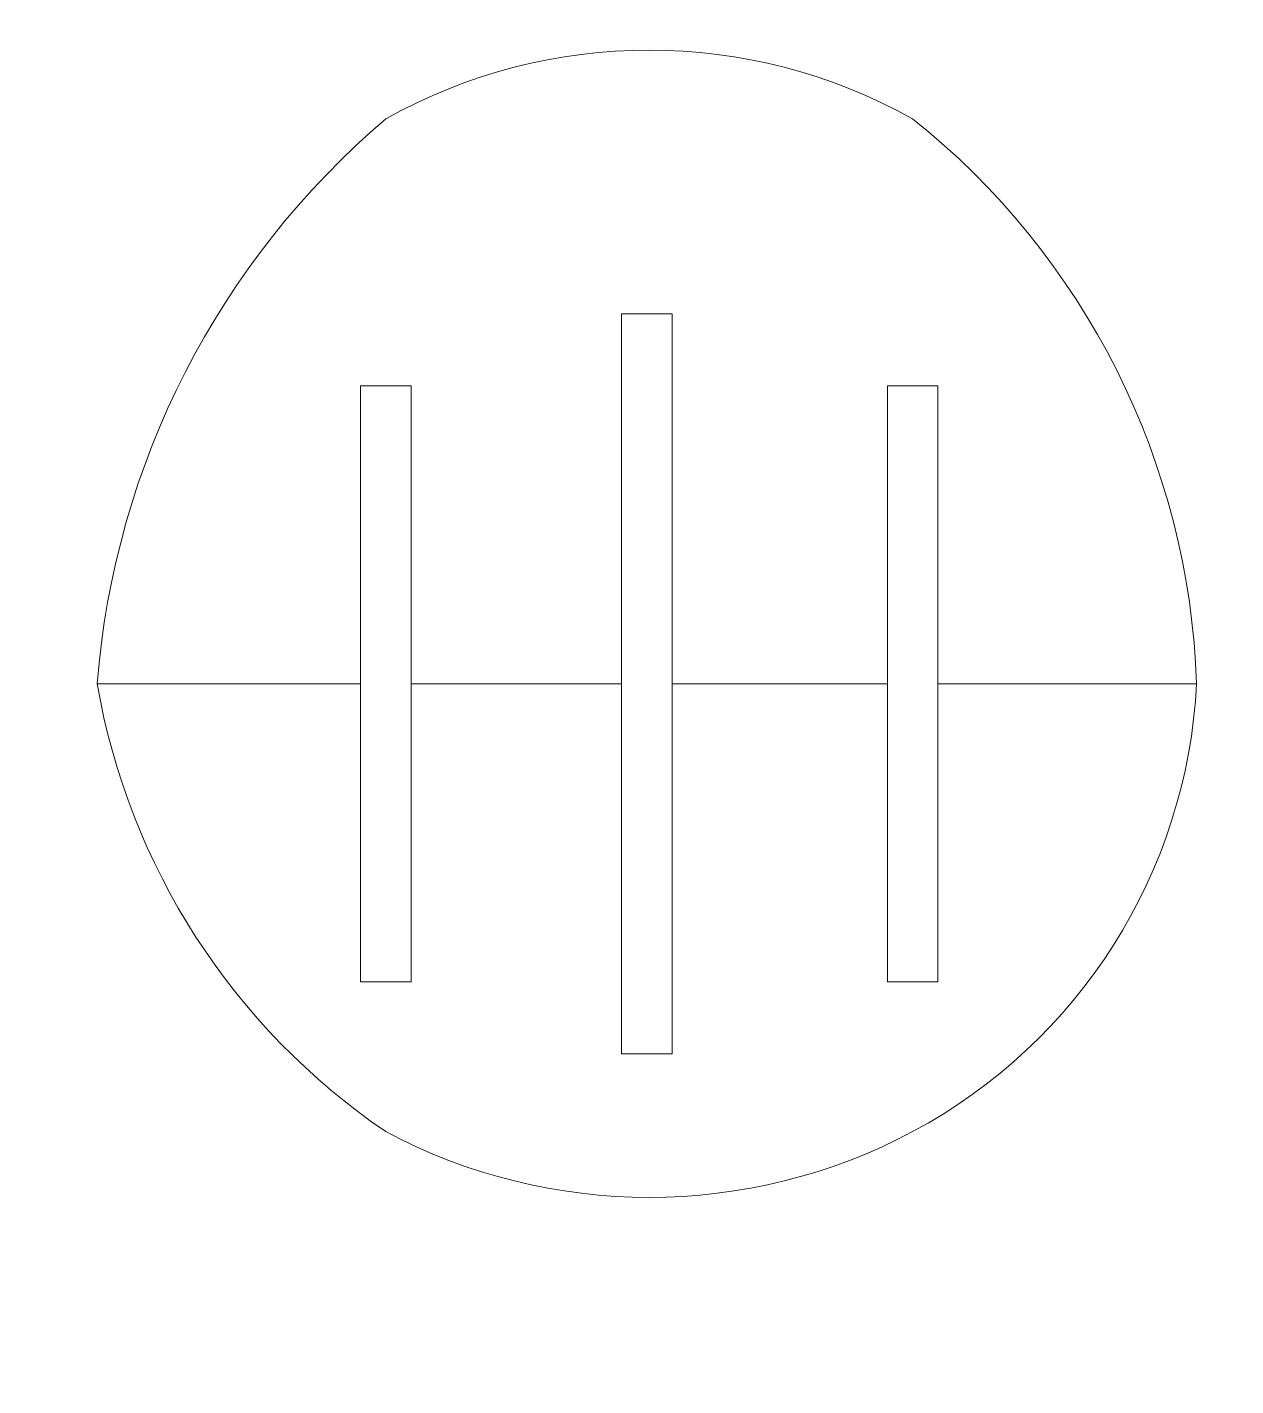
# Model space of a CAD drawing. Header units: millimetres. Extents: x 570 to 650.8, y -8.3 to 42.9.
# Drawn here: x 619.94 to 625.48, y 17.56 to 23.8 of the extents above; entities that cross this region are included whole.
import ezdxf

# ---------------------------------------------------------------- set-up
doc = ezdxf.new("R2010")
doc.units = ezdxf.units.MM
doc.header["$MEASUREMENT"] = 0
doc.layers.add('Layer 1', color=7, linetype='Continuous')

msp = doc.modelspace()

# ---------------------------------------------------------------- linework, layer by layer
at = {"layer": 'Layer 1', "color": 4, "lineweight": 9}
for points in [[(623.99986, 23.37767), (623.24887, 23.79836), (622.33341, 23.79834), (621.58243, 23.37766)], [(621.58244, 23.37767), (620.81382, 22.72402), (620.33712, 21.79077), (620.25818, 20.78464)], [(625.30249, 20.78466), (625.26896, 21.79801), (624.79269, 22.74574), (623.99983, 23.37766)], [(622.89609, 22.48254), (622.89609, 22.48254), (622.66457, 22.48254), (622.66457, 22.48254)], [(622.89609, 22.48254), (622.89609, 22.48254), (622.66457, 22.48254), (622.66457, 22.48254)], [(622.89609, 22.48254), (622.89609, 22.48254), (622.66457, 22.48254), (622.66457, 22.48254)], [(622.89609, 22.48254), (622.89609, 22.48254), (622.66457, 22.48254), (622.66457, 22.48254)], [(622.89609, 22.48254), (622.89609, 22.48254), (622.66457, 22.48254), (622.66457, 22.48254)], [(622.89609, 22.48254), (622.89609, 22.48254), (622.66457, 22.48254), (622.66457, 22.48254)], [(622.89609, 22.48254), (622.89609, 22.48254), (622.66457, 22.48254), (622.66457, 22.48254)], [(622.89609, 22.48254), (622.89609, 22.48254), (622.66457, 22.48254), (622.66457, 22.48254)], [(622.89609, 22.48254), (622.89609, 22.48254), (622.66457, 22.48254), (622.66457, 22.48254)], [(622.89609, 22.48254), (622.89609, 22.48254), (622.66457, 22.48254), (622.66457, 22.48254)], [(622.89609, 22.48254), (622.89609, 22.48254), (622.66457, 22.48254), (622.66457, 22.48254)], [(622.89609, 22.48254), (622.89609, 22.48254), (622.66457, 22.48254), (622.66457, 22.48254)], [(622.89609, 22.48254), (622.89609, 22.48254), (622.66457, 22.48254), (622.66457, 22.48254)], [(622.89609, 22.48254), (622.89609, 22.48254), (622.66457, 22.48254), (622.66457, 22.48254)], [(622.89609, 22.48254), (622.89609, 22.48254), (622.66457, 22.48254), (622.66457, 22.48254)], [(622.89609, 22.48254), (622.89609, 22.48254), (622.66457, 22.48254), (622.66457, 22.48254)], [(622.89609, 22.48254), (622.89609, 22.48254), (622.66457, 22.48254), (622.66457, 22.48254)], [(622.89609, 22.48254), (622.89609, 22.48254), (622.66457, 22.48254), (622.66457, 22.48254)], [(622.89609, 22.48254), (622.89609, 22.48254), (622.66457, 22.48254), (622.66457, 22.48254)], [(622.89609, 22.48254), (622.89609, 22.48254), (622.66457, 22.48254), (622.66457, 22.48254)], [(622.89609, 22.48254), (622.89609, 22.48254), (622.66457, 22.48254), (622.66457, 22.48254)], [(622.66457, 22.48254), (622.66457, 22.48254), (622.66457, 20.78466), (622.66457, 20.78466)], [(622.66457, 22.48254), (622.66457, 22.48254), (622.66457, 20.78466), (622.66457, 20.78466)], [(622.66457, 22.48254), (622.66457, 22.48254), (622.66457, 20.78466), (622.66457, 20.78466)], [(622.66457, 22.48254), (622.66457, 22.48254), (622.66457, 20.78466), (622.66457, 20.78466)], [(622.66457, 22.48254), (622.66457, 22.48254), (622.66457, 20.78466), (622.66457, 20.78466)], [(622.66457, 22.48254), (622.66457, 22.48254), (622.66457, 20.78466), (622.66457, 20.78466)], [(622.66457, 22.48254), (622.66457, 22.48254), (622.66457, 20.78466), (622.66457, 20.78466)], [(622.66457, 22.48254), (622.66457, 22.48254), (622.66457, 20.78466), (622.66457, 20.78466)], [(622.66457, 22.48254), (622.66457, 22.48254), (622.66457, 20.78466), (622.66457, 20.78466)], [(622.66457, 22.48254), (622.66457, 22.48254), (622.66457, 20.78466), (622.66457, 20.78466)], [(622.66457, 22.48254), (622.66457, 22.48254), (622.66457, 20.78466), (622.66457, 20.78466)], [(622.66457, 22.48254), (622.66457, 22.48254), (622.66457, 20.78466), (622.66457, 20.78466)], [(622.66457, 22.48254), (622.66457, 22.48254), (622.66457, 20.78466), (622.66457, 20.78466)], [(622.66457, 22.48254), (622.66457, 22.48254), (622.66457, 20.78466), (622.66457, 20.78466)], [(622.66457, 22.48254), (622.66457, 22.48254), (622.66457, 20.78466), (622.66457, 20.78466)], [(622.66457, 22.48254), (622.66457, 22.48254), (622.66457, 20.78466), (622.66457, 20.78466)], [(622.66457, 22.48254), (622.66457, 22.48254), (622.66457, 20.78466), (622.66457, 20.78466)], [(622.66457, 22.48254), (622.66457, 22.48254), (622.66457, 20.78466), (622.66457, 20.78466)], [(622.66457, 22.48254), (622.66457, 22.48254), (622.66457, 20.78466), (622.66457, 20.78466)], [(622.66457, 22.48254), (622.66457, 22.48254), (622.66457, 20.78466), (622.66457, 20.78466)], [(622.66457, 22.48254), (622.66457, 22.48254), (622.66457, 20.78466), (622.66457, 20.78466)], [(622.89609, 22.48254), (622.89609, 22.48254), (622.89609, 20.78466), (622.89609, 20.78466)], [(622.89609, 22.48254), (622.89609, 22.48254), (622.89609, 20.78466), (622.89609, 20.78466)], [(622.89609, 22.48254), (622.89609, 22.48254), (622.89609, 20.78466), (622.89609, 20.78466)], [(622.89609, 22.48254), (622.89609, 22.48254), (622.89609, 20.78466), (622.89609, 20.78466)], [(622.89609, 22.48254), (622.89609, 22.48254), (622.89609, 20.78466), (622.89609, 20.78466)], [(622.89609, 22.48254), (622.89609, 22.48254), (622.89609, 20.78466), (622.89609, 20.78466)], [(622.89609, 22.48254), (622.89609, 22.48254), (622.89609, 20.78466), (622.89609, 20.78466)], [(622.89609, 22.48254), (622.89609, 22.48254), (622.89609, 20.78466), (622.89609, 20.78466)], [(622.89609, 22.48254), (622.89609, 22.48254), (622.89609, 20.78466), (622.89609, 20.78466)], [(622.89609, 22.48254), (622.89609, 22.48254), (622.89609, 20.78466), (622.89609, 20.78466)], [(622.89609, 22.48254), (622.89609, 22.48254), (622.89609, 20.78466), (622.89609, 20.78466)], [(622.89609, 22.48254), (622.89609, 22.48254), (622.89609, 20.78466), (622.89609, 20.78466)], [(622.89609, 22.48254), (622.89609, 22.48254), (622.89609, 20.78466), (622.89609, 20.78466)], [(622.89609, 22.48254), (622.89609, 22.48254), (622.89609, 20.78466), (622.89609, 20.78466)], [(622.89609, 22.48254), (622.89609, 22.48254), (622.89609, 20.78466), (622.89609, 20.78466)], [(622.89609, 22.48254), (622.89609, 22.48254), (622.89609, 20.78466), (622.89609, 20.78466)], [(622.89609, 22.48254), (622.89609, 22.48254), (622.89609, 20.78466), (622.89609, 20.78466)], [(622.89609, 22.48254), (622.89609, 22.48254), (622.89609, 20.78466), (622.89609, 20.78466)], [(622.89609, 22.48254), (622.89609, 22.48254), (622.89609, 20.78466), (622.89609, 20.78466)], [(622.89609, 22.48254), (622.89609, 22.48254), (622.89609, 20.78466), (622.89609, 20.78466)], [(622.89609, 22.48254), (622.89609, 22.48254), (622.89609, 20.78466), (622.89609, 20.78466)], [(621.46689, 22.15286), (621.46689, 22.15286), (621.46689, 20.78466), (621.46689, 20.78466)], [(621.46689, 22.15286), (621.46689, 22.15286), (621.46689, 20.78466), (621.46689, 20.78466)], [(621.46689, 22.15286), (621.46689, 22.15286), (621.46689, 20.78466), (621.46689, 20.78466)], [(621.46689, 22.15286), (621.46689, 22.15286), (621.46689, 20.78466), (621.46689, 20.78466)], [(621.46689, 22.15286), (621.46689, 22.15286), (621.46689, 20.78466), (621.46689, 20.78466)], [(621.46689, 22.15286), (621.46689, 22.15286), (621.46689, 20.78466), (621.46689, 20.78466)], [(621.46689, 22.15286), (621.46689, 22.15286), (621.46689, 20.78466), (621.46689, 20.78466)], [(621.46689, 22.15286), (621.46689, 22.15286), (621.46689, 20.78466), (621.46689, 20.78466)], [(621.46689, 22.15286), (621.46689, 22.15286), (621.46689, 20.78466), (621.46689, 20.78466)], [(621.46689, 22.15286), (621.46689, 22.15286), (621.46689, 20.78466), (621.46689, 20.78466)], [(621.46689, 22.15286), (621.46689, 22.15286), (621.46689, 20.78466), (621.46689, 20.78466)], [(621.46689, 22.15286), (621.46689, 22.15286), (621.46689, 20.78466), (621.46689, 20.78466)], [(621.46689, 22.15286), (621.46689, 22.15286), (621.46689, 20.78466), (621.46689, 20.78466)], [(621.46689, 22.15286), (621.46689, 22.15286), (621.46689, 20.78466), (621.46689, 20.78466)], [(621.46689, 22.15286), (621.46689, 22.15286), (621.46689, 20.78466), (621.46689, 20.78466)], [(621.46689, 22.15286), (621.46689, 22.15286), (621.46689, 20.78466), (621.46689, 20.78466)], [(621.46689, 22.15286), (621.46689, 22.15286), (621.46689, 20.78466), (621.46689, 20.78466)], [(621.46689, 22.15286), (621.46689, 22.15286), (621.46689, 20.78466), (621.46689, 20.78466)], [(621.46689, 22.15286), (621.46689, 22.15286), (621.46689, 20.78466), (621.46689, 20.78466)], [(621.46689, 22.15286), (621.46689, 22.15286), (621.46689, 20.78466), (621.46689, 20.78466)], [(621.46689, 22.15286), (621.46689, 22.15286), (621.46689, 20.78466), (621.46689, 20.78466)], [(621.46689, 22.15286), (621.46689, 22.15286), (621.69841, 22.15286), (621.69841, 22.15286)], [(621.46689, 22.15286), (621.46689, 22.15286), (621.69841, 22.15286), (621.69841, 22.15286)], [(621.46689, 22.15286), (621.46689, 22.15286), (621.69841, 22.15286), (621.69841, 22.15286)], [(621.46689, 22.15286), (621.46689, 22.15286), (621.69841, 22.15286), (621.69841, 22.15286)], [(621.46689, 22.15286), (621.46689, 22.15286), (621.69841, 22.15286), (621.69841, 22.15286)], [(621.46689, 22.15286), (621.46689, 22.15286), (621.69841, 22.15286), (621.69841, 22.15286)], [(621.46689, 22.15286), (621.46689, 22.15286), (621.69841, 22.15286), (621.69841, 22.15286)], [(621.46689, 22.15286), (621.46689, 22.15286), (621.69841, 22.15286), (621.69841, 22.15286)], [(621.46689, 22.15286), (621.46689, 22.15286), (621.69841, 22.15286), (621.69841, 22.15286)], [(621.46689, 22.15286), (621.46689, 22.15286), (621.69841, 22.15286), (621.69841, 22.15286)], [(621.46689, 22.15286), (621.46689, 22.15286), (621.69841, 22.15286), (621.69841, 22.15286)], [(621.46689, 22.15286), (621.46689, 22.15286), (621.69841, 22.15286), (621.69841, 22.15286)], [(621.46689, 22.15286), (621.46689, 22.15286), (621.69841, 22.15286), (621.69841, 22.15286)], [(621.46689, 22.15286), (621.46689, 22.15286), (621.69841, 22.15286), (621.69841, 22.15286)], [(621.46689, 22.15286), (621.46689, 22.15286), (621.69841, 22.15286), (621.69841, 22.15286)], [(621.46689, 22.15286), (621.46689, 22.15286), (621.69841, 22.15286), (621.69841, 22.15286)], [(621.46689, 22.15286), (621.46689, 22.15286), (621.69841, 22.15286), (621.69841, 22.15286)], [(621.46689, 22.15286), (621.46689, 22.15286), (621.69841, 22.15286), (621.69841, 22.15286)], [(621.46689, 22.15286), (621.46689, 22.15286), (621.69841, 22.15286), (621.69841, 22.15286)], [(621.46689, 22.15286), (621.46689, 22.15286), (621.69841, 22.15286), (621.69841, 22.15286)], [(621.46689, 22.15286), (621.46689, 22.15286), (621.69841, 22.15286), (621.69841, 22.15286)], [(621.69841, 22.15286), (621.69841, 22.15286), (621.69841, 20.78466), (621.69841, 20.78466)], [(621.69841, 22.15286), (621.69841, 22.15286), (621.69841, 20.78466), (621.69841, 20.78466)], [(621.69841, 22.15286), (621.69841, 22.15286), (621.69841, 20.78466), (621.69841, 20.78466)], [(621.69841, 22.15286), (621.69841, 22.15286), (621.69841, 20.78466), (621.69841, 20.78466)], [(621.69841, 22.15286), (621.69841, 22.15286), (621.69841, 20.78466), (621.69841, 20.78466)], [(621.69841, 22.15286), (621.69841, 22.15286), (621.69841, 20.78466), (621.69841, 20.78466)], [(621.69841, 22.15286), (621.69841, 22.15286), (621.69841, 20.78466), (621.69841, 20.78466)], [(621.69841, 22.15286), (621.69841, 22.15286), (621.69841, 20.78466), (621.69841, 20.78466)], [(621.69841, 22.15286), (621.69841, 22.15286), (621.69841, 20.78466), (621.69841, 20.78466)], [(621.69841, 22.15286), (621.69841, 22.15286), (621.69841, 20.78466), (621.69841, 20.78466)], [(621.69841, 22.15286), (621.69841, 22.15286), (621.69841, 20.78466), (621.69841, 20.78466)], [(621.69841, 22.15286), (621.69841, 22.15286), (621.69841, 20.78466), (621.69841, 20.78466)], [(621.69841, 22.15286), (621.69841, 22.15286), (621.69841, 20.78466), (621.69841, 20.78466)], [(621.69841, 22.15286), (621.69841, 22.15286), (621.69841, 20.78466), (621.69841, 20.78466)], [(621.69841, 22.15286), (621.69841, 22.15286), (621.69841, 20.78466), (621.69841, 20.78466)], [(621.69841, 22.15286), (621.69841, 22.15286), (621.69841, 20.78466), (621.69841, 20.78466)], [(621.69841, 22.15286), (621.69841, 22.15286), (621.69841, 20.78466), (621.69841, 20.78466)], [(621.69841, 22.15286), (621.69841, 22.15286), (621.69841, 20.78466), (621.69841, 20.78466)], [(621.69841, 22.15286), (621.69841, 22.15286), (621.69841, 20.78466), (621.69841, 20.78466)], [(621.69841, 22.15286), (621.69841, 22.15286), (621.69841, 20.78466), (621.69841, 20.78466)], [(621.69841, 22.15286), (621.69841, 22.15286), (621.69841, 20.78466), (621.69841, 20.78466)], [(624.11539, 22.15286), (624.11539, 22.15286), (623.88432, 22.15286), (623.88432, 22.15286)], [(624.11539, 22.15286), (624.11539, 22.15286), (623.88432, 22.15286), (623.88432, 22.15286)], [(624.11539, 22.15286), (624.11539, 22.15286), (623.88432, 22.15286), (623.88432, 22.15286)], [(624.11539, 22.15286), (624.11539, 22.15286), (623.88432, 22.15286), (623.88432, 22.15286)], [(624.11539, 22.15286), (624.11539, 22.15286), (623.88432, 22.15286), (623.88432, 22.15286)], [(624.11539, 22.15286), (624.11539, 22.15286), (623.88432, 22.15286), (623.88432, 22.15286)], [(624.11539, 22.15286), (624.11539, 22.15286), (623.88432, 22.15286), (623.88432, 22.15286)], [(624.11539, 22.15286), (624.11539, 22.15286), (623.88432, 22.15286), (623.88432, 22.15286)], [(624.11539, 22.15286), (624.11539, 22.15286), (623.88432, 22.15286), (623.88432, 22.15286)], [(624.11539, 22.15286), (624.11539, 22.15286), (623.88432, 22.15286), (623.88432, 22.15286)], [(624.11539, 22.15286), (624.11539, 22.15286), (623.88432, 22.15286), (623.88432, 22.15286)], [(624.11539, 22.15286), (624.11539, 22.15286), (623.88432, 22.15286), (623.88432, 22.15286)], [(624.11539, 22.15286), (624.11539, 22.15286), (623.88432, 22.15286), (623.88432, 22.15286)], [(624.11539, 22.15286), (624.11539, 22.15286), (623.88432, 22.15286), (623.88432, 22.15286)], [(624.11539, 22.15286), (624.11539, 22.15286), (623.88432, 22.15286), (623.88432, 22.15286)], [(624.11539, 22.15286), (624.11539, 22.15286), (623.88432, 22.15286), (623.88432, 22.15286)], [(624.11539, 22.15286), (624.11539, 22.15286), (623.88432, 22.15286), (623.88432, 22.15286)], [(624.11539, 22.15286), (624.11539, 22.15286), (623.88432, 22.15286), (623.88432, 22.15286)], [(624.11539, 22.15286), (624.11539, 22.15286), (623.88432, 22.15286), (623.88432, 22.15286)], [(624.11539, 22.15286), (624.11539, 22.15286), (623.88432, 22.15286), (623.88432, 22.15286)], [(624.11539, 22.15286), (624.11539, 22.15286), (623.88432, 22.15286), (623.88432, 22.15286)], [(623.88432, 22.15286), (623.88432, 22.15286), (623.88432, 20.78466), (623.88432, 20.78466)], [(623.88432, 22.15286), (623.88432, 22.15286), (623.88432, 20.78466), (623.88432, 20.78466)], [(623.88432, 22.15286), (623.88432, 22.15286), (623.88432, 20.78466), (623.88432, 20.78466)], [(623.88432, 22.15286), (623.88432, 22.15286), (623.88432, 20.78466), (623.88432, 20.78466)], [(623.88432, 22.15286), (623.88432, 22.15286), (623.88432, 20.78466), (623.88432, 20.78466)], [(623.88432, 22.15286), (623.88432, 22.15286), (623.88432, 20.78466), (623.88432, 20.78466)], [(623.88432, 22.15286), (623.88432, 22.15286), (623.88432, 20.78466), (623.88432, 20.78466)], [(623.88432, 22.15286), (623.88432, 22.15286), (623.88432, 20.78466), (623.88432, 20.78466)], [(623.88432, 22.15286), (623.88432, 22.15286), (623.88432, 20.78466), (623.88432, 20.78466)], [(623.88432, 22.15286), (623.88432, 22.15286), (623.88432, 20.78466), (623.88432, 20.78466)], [(623.88432, 22.15286), (623.88432, 22.15286), (623.88432, 20.78466), (623.88432, 20.78466)], [(623.88432, 22.15286), (623.88432, 22.15286), (623.88432, 20.78466), (623.88432, 20.78466)], [(623.88432, 22.15286), (623.88432, 22.15286), (623.88432, 20.78466), (623.88432, 20.78466)], [(623.88432, 22.15286), (623.88432, 22.15286), (623.88432, 20.78466), (623.88432, 20.78466)], [(623.88432, 22.15286), (623.88432, 22.15286), (623.88432, 20.78466), (623.88432, 20.78466)], [(623.88432, 22.15286), (623.88432, 22.15286), (623.88432, 20.78466), (623.88432, 20.78466)], [(623.88432, 22.15286), (623.88432, 22.15286), (623.88432, 20.78466), (623.88432, 20.78466)], [(623.88432, 22.15286), (623.88432, 22.15286), (623.88432, 20.78466), (623.88432, 20.78466)], [(623.88432, 22.15286), (623.88432, 22.15286), (623.88432, 20.78466), (623.88432, 20.78466)], [(623.88432, 22.15286), (623.88432, 22.15286), (623.88432, 20.78466), (623.88432, 20.78466)], [(623.88432, 22.15286), (623.88432, 22.15286), (623.88432, 20.78466), (623.88432, 20.78466)], [(624.11539, 22.15286), (624.11539, 22.15286), (624.11539, 20.78466), (624.11539, 20.78466)], [(624.11539, 22.15286), (624.11539, 22.15286), (624.11539, 20.78466), (624.11539, 20.78466)], [(624.11539, 22.15286), (624.11539, 22.15286), (624.11539, 20.78466), (624.11539, 20.78466)], [(624.11539, 22.15286), (624.11539, 22.15286), (624.11539, 20.78466), (624.11539, 20.78466)], [(624.11539, 22.15286), (624.11539, 22.15286), (624.11539, 20.78466), (624.11539, 20.78466)], [(624.11539, 22.15286), (624.11539, 22.15286), (624.11539, 20.78466), (624.11539, 20.78466)], [(624.11539, 22.15286), (624.11539, 22.15286), (624.11539, 20.78466), (624.11539, 20.78466)], [(624.11539, 22.15286), (624.11539, 22.15286), (624.11539, 20.78466), (624.11539, 20.78466)], [(624.11539, 22.15286), (624.11539, 22.15286), (624.11539, 20.78466), (624.11539, 20.78466)], [(624.11539, 22.15286), (624.11539, 22.15286), (624.11539, 20.78466), (624.11539, 20.78466)], [(624.11539, 22.15286), (624.11539, 22.15286), (624.11539, 20.78466), (624.11539, 20.78466)], [(624.11539, 22.15286), (624.11539, 22.15286), (624.11539, 20.78466), (624.11539, 20.78466)], [(624.11539, 22.15286), (624.11539, 22.15286), (624.11539, 20.78466), (624.11539, 20.78466)], [(624.11539, 22.15286), (624.11539, 22.15286), (624.11539, 20.78466), (624.11539, 20.78466)], [(624.11539, 22.15286), (624.11539, 22.15286), (624.11539, 20.78466), (624.11539, 20.78466)], [(624.11539, 22.15286), (624.11539, 22.15286), (624.11539, 20.78466), (624.11539, 20.78466)], [(624.11539, 22.15286), (624.11539, 22.15286), (624.11539, 20.78466), (624.11539, 20.78466)], [(624.11539, 22.15286), (624.11539, 22.15286), (624.11539, 20.78466), (624.11539, 20.78466)], [(624.11539, 22.15286), (624.11539, 22.15286), (624.11539, 20.78466), (624.11539, 20.78466)], [(624.11539, 22.15286), (624.11539, 22.15286), (624.11539, 20.78466), (624.11539, 20.78466)], [(624.11539, 22.15286), (624.11539, 22.15286), (624.11539, 20.78466), (624.11539, 20.78466)], [(620.25819, 20.78466), (620.40283, 19.94837), (620.88084, 19.20668), (621.58243, 18.72923)], [(621.46689, 20.78466), (621.46689, 20.78466), (620.25819, 20.78466), (620.25819, 20.78466)], [(621.46689, 20.78466), (621.46689, 20.78466), (620.25819, 20.78466), (620.25819, 20.78466)], [(621.46689, 20.78466), (621.46689, 20.78466), (620.25819, 20.78466), (620.25819, 20.78466)], [(621.46689, 20.78466), (621.46689, 20.78466), (620.25819, 20.78466), (620.25819, 20.78466)], [(621.46689, 20.78466), (621.46689, 20.78466), (620.25819, 20.78466), (620.25819, 20.78466)], [(621.46689, 20.78466), (621.46689, 20.78466), (620.25819, 20.78466), (620.25819, 20.78466)], [(621.46689, 20.78466), (621.46689, 20.78466), (620.25819, 20.78466), (620.25819, 20.78466)], [(621.46689, 20.78466), (621.46689, 20.78466), (620.25819, 20.78466), (620.25819, 20.78466)], [(621.46689, 20.78466), (621.46689, 20.78466), (620.25819, 20.78466), (620.25819, 20.78466)], [(621.46689, 20.78466), (621.46689, 20.78466), (620.25819, 20.78466), (620.25819, 20.78466)], [(621.46689, 20.78466), (621.46689, 20.78466), (620.25819, 20.78466), (620.25819, 20.78466)], [(621.46689, 20.78466), (621.46689, 20.78466), (620.25819, 20.78466), (620.25819, 20.78466)], [(621.46689, 20.78466), (621.46689, 20.78466), (620.25819, 20.78466), (620.25819, 20.78466)], [(621.46689, 20.78466), (621.46689, 20.78466), (620.25819, 20.78466), (620.25819, 20.78466)], [(621.46689, 20.78466), (621.46689, 20.78466), (620.25819, 20.78466), (620.25819, 20.78466)], [(621.46689, 20.78466), (621.46689, 20.78466), (620.25819, 20.78466), (620.25819, 20.78466)], [(621.46689, 20.78466), (621.46689, 20.78466), (620.25819, 20.78466), (620.25819, 20.78466)], [(621.46689, 20.78466), (621.46689, 20.78466), (620.25819, 20.78466), (620.25819, 20.78466)], [(621.46689, 20.78466), (621.46689, 20.78466), (620.25819, 20.78466), (620.25819, 20.78466)], [(621.46689, 20.78466), (621.46689, 20.78466), (620.25819, 20.78466), (620.25819, 20.78466)], [(621.46689, 20.78466), (621.46689, 20.78466), (620.25819, 20.78466), (620.25819, 20.78466)], [(621.46689, 19.41663), (621.46689, 19.41663), (621.46689, 20.78466), (621.46689, 20.78466)], [(621.46689, 19.41663), (621.46689, 19.41663), (621.46689, 20.78466), (621.46689, 20.78466)], [(621.46689, 19.41663), (621.46689, 19.41663), (621.46689, 20.78466), (621.46689, 20.78466)], [(621.46689, 19.41663), (621.46689, 19.41663), (621.46689, 20.78466), (621.46689, 20.78466)], [(621.46689, 19.41663), (621.46689, 19.41663), (621.46689, 20.78466), (621.46689, 20.78466)], [(621.46689, 19.41663), (621.46689, 19.41663), (621.46689, 20.78466), (621.46689, 20.78466)], [(621.46689, 19.41663), (621.46689, 19.41663), (621.46689, 20.78466), (621.46689, 20.78466)], [(621.46689, 19.41663), (621.46689, 19.41663), (621.46689, 20.78466), (621.46689, 20.78466)], [(621.46689, 19.41663), (621.46689, 19.41663), (621.46689, 20.78466), (621.46689, 20.78466)], [(621.46689, 19.41663), (621.46689, 19.41663), (621.46689, 20.78466), (621.46689, 20.78466)], [(621.46689, 19.41663), (621.46689, 19.41663), (621.46689, 20.78466), (621.46689, 20.78466)], [(621.46689, 19.41663), (621.46689, 19.41663), (621.46689, 20.78466), (621.46689, 20.78466)], [(621.46689, 19.41663), (621.46689, 19.41663), (621.46689, 20.78466), (621.46689, 20.78466)], [(621.46689, 19.41663), (621.46689, 19.41663), (621.46689, 20.78466), (621.46689, 20.78466)], [(621.46689, 19.41663), (621.46689, 19.41663), (621.46689, 20.78466), (621.46689, 20.78466)], [(621.46689, 19.41663), (621.46689, 19.41663), (621.46689, 20.78466), (621.46689, 20.78466)], [(621.46689, 19.41663), (621.46689, 19.41663), (621.46689, 20.78466), (621.46689, 20.78466)], [(621.46689, 19.41663), (621.46689, 19.41663), (621.46689, 20.78466), (621.46689, 20.78466)], [(621.46689, 19.41663), (621.46689, 19.41663), (621.46689, 20.78466), (621.46689, 20.78466)], [(621.46689, 19.41663), (621.46689, 19.41663), (621.46689, 20.78466), (621.46689, 20.78466)], [(621.46689, 19.41663), (621.46689, 19.41663), (621.46689, 20.78466), (621.46689, 20.78466)], [(621.69841, 19.41663), (621.69841, 19.41663), (621.69841, 20.78466), (621.69841, 20.78466)], [(621.69841, 19.41663), (621.69841, 19.41663), (621.69841, 20.78466), (621.69841, 20.78466)], [(621.69841, 19.41663), (621.69841, 19.41663), (621.69841, 20.78466), (621.69841, 20.78466)], [(621.69841, 19.41663), (621.69841, 19.41663), (621.69841, 20.78466), (621.69841, 20.78466)], [(621.69841, 19.41663), (621.69841, 19.41663), (621.69841, 20.78466), (621.69841, 20.78466)], [(621.69841, 19.41663), (621.69841, 19.41663), (621.69841, 20.78466), (621.69841, 20.78466)], [(621.69841, 19.41663), (621.69841, 19.41663), (621.69841, 20.78466), (621.69841, 20.78466)], [(621.69841, 19.41663), (621.69841, 19.41663), (621.69841, 20.78466), (621.69841, 20.78466)], [(621.69841, 19.41663), (621.69841, 19.41663), (621.69841, 20.78466), (621.69841, 20.78466)], [(621.69841, 19.41663), (621.69841, 19.41663), (621.69841, 20.78466), (621.69841, 20.78466)], [(621.69841, 19.41663), (621.69841, 19.41663), (621.69841, 20.78466), (621.69841, 20.78466)], [(621.69841, 19.41663), (621.69841, 19.41663), (621.69841, 20.78466), (621.69841, 20.78466)], [(621.69841, 19.41663), (621.69841, 19.41663), (621.69841, 20.78466), (621.69841, 20.78466)], [(621.69841, 19.41663), (621.69841, 19.41663), (621.69841, 20.78466), (621.69841, 20.78466)], [(621.69841, 19.41663), (621.69841, 19.41663), (621.69841, 20.78466), (621.69841, 20.78466)], [(621.69841, 19.41663), (621.69841, 19.41663), (621.69841, 20.78466), (621.69841, 20.78466)], [(621.69841, 19.41663), (621.69841, 19.41663), (621.69841, 20.78466), (621.69841, 20.78466)], [(621.69841, 19.41663), (621.69841, 19.41663), (621.69841, 20.78466), (621.69841, 20.78466)], [(621.69841, 19.41663), (621.69841, 19.41663), (621.69841, 20.78466), (621.69841, 20.78466)], [(621.69841, 19.41663), (621.69841, 19.41663), (621.69841, 20.78466), (621.69841, 20.78466)], [(621.69841, 19.41663), (621.69841, 19.41663), (621.69841, 20.78466), (621.69841, 20.78466)], [(622.66457, 20.78466), (622.66457, 20.78466), (621.69841, 20.78466), (621.69841, 20.78466)], [(622.66457, 20.78466), (622.66457, 20.78466), (621.69841, 20.78466), (621.69841, 20.78466)], [(622.66457, 20.78466), (622.66457, 20.78466), (621.69841, 20.78466), (621.69841, 20.78466)], [(622.66457, 20.78466), (622.66457, 20.78466), (621.69841, 20.78466), (621.69841, 20.78466)], [(622.66457, 20.78466), (622.66457, 20.78466), (621.69841, 20.78466), (621.69841, 20.78466)], [(622.66457, 20.78466), (622.66457, 20.78466), (621.69841, 20.78466), (621.69841, 20.78466)], [(622.66457, 20.78466), (622.66457, 20.78466), (621.69841, 20.78466), (621.69841, 20.78466)], [(622.66457, 20.78466), (622.66457, 20.78466), (621.69841, 20.78466), (621.69841, 20.78466)], [(622.66457, 20.78466), (622.66457, 20.78466), (621.69841, 20.78466), (621.69841, 20.78466)], [(622.66457, 20.78466), (622.66457, 20.78466), (621.69841, 20.78466), (621.69841, 20.78466)], [(622.66457, 20.78466), (622.66457, 20.78466), (621.69841, 20.78466), (621.69841, 20.78466)], [(622.66457, 20.78466), (622.66457, 20.78466), (621.69841, 20.78466), (621.69841, 20.78466)], [(622.66457, 20.78466), (622.66457, 20.78466), (621.69841, 20.78466), (621.69841, 20.78466)], [(622.66457, 20.78466), (622.66457, 20.78466), (621.69841, 20.78466), (621.69841, 20.78466)], [(622.66457, 20.78466), (622.66457, 20.78466), (621.69841, 20.78466), (621.69841, 20.78466)], [(622.66457, 20.78466), (622.66457, 20.78466), (621.69841, 20.78466), (621.69841, 20.78466)], [(622.66457, 20.78466), (622.66457, 20.78466), (621.69841, 20.78466), (621.69841, 20.78466)], [(622.66457, 20.78466), (622.66457, 20.78466), (621.69841, 20.78466), (621.69841, 20.78466)], [(622.66457, 20.78466), (622.66457, 20.78466), (621.69841, 20.78466), (621.69841, 20.78466)], [(622.66457, 20.78466), (622.66457, 20.78466), (621.69841, 20.78466), (621.69841, 20.78466)], [(622.66457, 20.78466), (622.66457, 20.78466), (621.69841, 20.78466), (621.69841, 20.78466)], [(622.66457, 19.08696), (622.66457, 19.08696), (622.66457, 20.78466), (622.66457, 20.78466)], [(622.66457, 19.08696), (622.66457, 19.08696), (622.66457, 20.78466), (622.66457, 20.78466)], [(622.66457, 19.08696), (622.66457, 19.08696), (622.66457, 20.78466), (622.66457, 20.78466)], [(622.66457, 19.08696), (622.66457, 19.08696), (622.66457, 20.78466), (622.66457, 20.78466)], [(622.66457, 19.08696), (622.66457, 19.08696), (622.66457, 20.78466), (622.66457, 20.78466)], [(622.66457, 19.08696), (622.66457, 19.08696), (622.66457, 20.78466), (622.66457, 20.78466)], [(622.66457, 19.08696), (622.66457, 19.08696), (622.66457, 20.78466), (622.66457, 20.78466)], [(622.66457, 19.08696), (622.66457, 19.08696), (622.66457, 20.78466), (622.66457, 20.78466)], [(622.66457, 19.08696), (622.66457, 19.08696), (622.66457, 20.78466), (622.66457, 20.78466)], [(622.66457, 19.08696), (622.66457, 19.08696), (622.66457, 20.78466), (622.66457, 20.78466)], [(622.66457, 19.08696), (622.66457, 19.08696), (622.66457, 20.78466), (622.66457, 20.78466)], [(622.66457, 19.08696), (622.66457, 19.08696), (622.66457, 20.78466), (622.66457, 20.78466)], [(622.66457, 19.08696), (622.66457, 19.08696), (622.66457, 20.78466), (622.66457, 20.78466)], [(622.66457, 19.08696), (622.66457, 19.08696), (622.66457, 20.78466), (622.66457, 20.78466)], [(622.66457, 19.08696), (622.66457, 19.08696), (622.66457, 20.78466), (622.66457, 20.78466)], [(622.66457, 19.08696), (622.66457, 19.08696), (622.66457, 20.78466), (622.66457, 20.78466)], [(622.66457, 19.08696), (622.66457, 19.08696), (622.66457, 20.78466), (622.66457, 20.78466)], [(622.66457, 19.08696), (622.66457, 19.08696), (622.66457, 20.78466), (622.66457, 20.78466)], [(622.66457, 19.08696), (622.66457, 19.08696), (622.66457, 20.78466), (622.66457, 20.78466)], [(622.66457, 19.08696), (622.66457, 19.08696), (622.66457, 20.78466), (622.66457, 20.78466)], [(622.66457, 19.08696), (622.66457, 19.08696), (622.66457, 20.78466), (622.66457, 20.78466)], [(622.89609, 19.08696), (622.89609, 19.08696), (622.89609, 20.78466), (622.89609, 20.78466)], [(622.89609, 19.08696), (622.89609, 19.08696), (622.89609, 20.78466), (622.89609, 20.78466)], [(622.89609, 19.08696), (622.89609, 19.08696), (622.89609, 20.78466), (622.89609, 20.78466)], [(622.89609, 19.08696), (622.89609, 19.08696), (622.89609, 20.78466), (622.89609, 20.78466)], [(622.89609, 19.08696), (622.89609, 19.08696), (622.89609, 20.78466), (622.89609, 20.78466)], [(622.89609, 19.08696), (622.89609, 19.08696), (622.89609, 20.78466), (622.89609, 20.78466)], [(622.89609, 19.08696), (622.89609, 19.08696), (622.89609, 20.78466), (622.89609, 20.78466)], [(622.89609, 19.08696), (622.89609, 19.08696), (622.89609, 20.78466), (622.89609, 20.78466)], [(622.89609, 19.08696), (622.89609, 19.08696), (622.89609, 20.78466), (622.89609, 20.78466)], [(622.89609, 19.08696), (622.89609, 19.08696), (622.89609, 20.78466), (622.89609, 20.78466)], [(622.89609, 19.08696), (622.89609, 19.08696), (622.89609, 20.78466), (622.89609, 20.78466)], [(622.89609, 19.08696), (622.89609, 19.08696), (622.89609, 20.78466), (622.89609, 20.78466)], [(622.89609, 19.08696), (622.89609, 19.08696), (622.89609, 20.78466), (622.89609, 20.78466)], [(622.89609, 19.08696), (622.89609, 19.08696), (622.89609, 20.78466), (622.89609, 20.78466)], [(622.89609, 19.08696), (622.89609, 19.08696), (622.89609, 20.78466), (622.89609, 20.78466)], [(622.89609, 19.08696), (622.89609, 19.08696), (622.89609, 20.78466), (622.89609, 20.78466)], [(622.89609, 19.08696), (622.89609, 19.08696), (622.89609, 20.78466), (622.89609, 20.78466)], [(622.89609, 19.08696), (622.89609, 19.08696), (622.89609, 20.78466), (622.89609, 20.78466)], [(622.89609, 19.08696), (622.89609, 19.08696), (622.89609, 20.78466), (622.89609, 20.78466)], [(622.89609, 19.08696), (622.89609, 19.08696), (622.89609, 20.78466), (622.89609, 20.78466)], [(622.89609, 19.08696), (622.89609, 19.08696), (622.89609, 20.78466), (622.89609, 20.78466)], [(623.88432, 20.78466), (623.88432, 20.78466), (622.89609, 20.78466), (622.89609, 20.78466)], [(623.88432, 20.78466), (623.88432, 20.78466), (622.89609, 20.78466), (622.89609, 20.78466)], [(623.88432, 20.78466), (623.88432, 20.78466), (622.89609, 20.78466), (622.89609, 20.78466)], [(623.88432, 20.78466), (623.88432, 20.78466), (622.89609, 20.78466), (622.89609, 20.78466)], [(623.88432, 20.78466), (623.88432, 20.78466), (622.89609, 20.78466), (622.89609, 20.78466)], [(623.88432, 20.78466), (623.88432, 20.78466), (622.89609, 20.78466), (622.89609, 20.78466)], [(623.88432, 20.78466), (623.88432, 20.78466), (622.89609, 20.78466), (622.89609, 20.78466)], [(623.88432, 20.78466), (623.88432, 20.78466), (622.89609, 20.78466), (622.89609, 20.78466)], [(623.88432, 20.78466), (623.88432, 20.78466), (622.89609, 20.78466), (622.89609, 20.78466)], [(623.88432, 20.78466), (623.88432, 20.78466), (622.89609, 20.78466), (622.89609, 20.78466)], [(623.88432, 20.78466), (623.88432, 20.78466), (622.89609, 20.78466), (622.89609, 20.78466)], [(623.88432, 20.78466), (623.88432, 20.78466), (622.89609, 20.78466), (622.89609, 20.78466)], [(623.88432, 20.78466), (623.88432, 20.78466), (622.89609, 20.78466), (622.89609, 20.78466)], [(623.88432, 20.78466), (623.88432, 20.78466), (622.89609, 20.78466), (622.89609, 20.78466)], [(623.88432, 20.78466), (623.88432, 20.78466), (622.89609, 20.78466), (622.89609, 20.78466)], [(623.88432, 20.78466), (623.88432, 20.78466), (622.89609, 20.78466), (622.89609, 20.78466)], [(623.88432, 20.78466), (623.88432, 20.78466), (622.89609, 20.78466), (622.89609, 20.78466)], [(623.88432, 20.78466), (623.88432, 20.78466), (622.89609, 20.78466), (622.89609, 20.78466)], [(623.88432, 20.78466), (623.88432, 20.78466), (622.89609, 20.78466), (622.89609, 20.78466)], [(623.88432, 20.78466), (623.88432, 20.78466), (622.89609, 20.78466), (622.89609, 20.78466)], [(623.88432, 20.78466), (623.88432, 20.78466), (622.89609, 20.78466), (622.89609, 20.78466)], [(623.88432, 19.41663), (623.88432, 19.41663), (623.88432, 20.78466), (623.88432, 20.78466)], [(623.88432, 19.41663), (623.88432, 19.41663), (623.88432, 20.78466), (623.88432, 20.78466)], [(623.88432, 19.41663), (623.88432, 19.41663), (623.88432, 20.78466), (623.88432, 20.78466)], [(623.88432, 19.41663), (623.88432, 19.41663), (623.88432, 20.78466), (623.88432, 20.78466)], [(623.88432, 19.41663), (623.88432, 19.41663), (623.88432, 20.78466), (623.88432, 20.78466)], [(623.88432, 19.41663), (623.88432, 19.41663), (623.88432, 20.78466), (623.88432, 20.78466)], [(623.88432, 19.41663), (623.88432, 19.41663), (623.88432, 20.78466), (623.88432, 20.78466)], [(623.88432, 19.41663), (623.88432, 19.41663), (623.88432, 20.78466), (623.88432, 20.78466)], [(623.88432, 19.41663), (623.88432, 19.41663), (623.88432, 20.78466), (623.88432, 20.78466)], [(623.88432, 19.41663), (623.88432, 19.41663), (623.88432, 20.78466), (623.88432, 20.78466)], [(623.88432, 19.41663), (623.88432, 19.41663), (623.88432, 20.78466), (623.88432, 20.78466)], [(623.88432, 19.41663), (623.88432, 19.41663), (623.88432, 20.78466), (623.88432, 20.78466)], [(623.88432, 19.41663), (623.88432, 19.41663), (623.88432, 20.78466), (623.88432, 20.78466)], [(623.88432, 19.41663), (623.88432, 19.41663), (623.88432, 20.78466), (623.88432, 20.78466)], [(623.88432, 19.41663), (623.88432, 19.41663), (623.88432, 20.78466), (623.88432, 20.78466)], [(623.88432, 19.41663), (623.88432, 19.41663), (623.88432, 20.78466), (623.88432, 20.78466)], [(623.88432, 19.41663), (623.88432, 19.41663), (623.88432, 20.78466), (623.88432, 20.78466)], [(623.88432, 19.41663), (623.88432, 19.41663), (623.88432, 20.78466), (623.88432, 20.78466)], [(623.88432, 19.41663), (623.88432, 19.41663), (623.88432, 20.78466), (623.88432, 20.78466)], [(623.88432, 19.41663), (623.88432, 19.41663), (623.88432, 20.78466), (623.88432, 20.78466)], [(623.88432, 19.41663), (623.88432, 19.41663), (623.88432, 20.78466), (623.88432, 20.78466)], [(623.99986, 18.72924), (624.76448, 19.13859), (625.25881, 19.91853), (625.30247, 20.78464)], [(625.30249, 20.78466), (625.30249, 20.78466), (624.11539, 20.78466), (624.11539, 20.78466)], [(625.30249, 20.78466), (625.30249, 20.78466), (624.11539, 20.78466), (624.11539, 20.78466)], [(625.30249, 20.78466), (625.30249, 20.78466), (624.11539, 20.78466), (624.11539, 20.78466)], [(625.30249, 20.78466), (625.30249, 20.78466), (624.11539, 20.78466), (624.11539, 20.78466)], [(625.30249, 20.78466), (625.30249, 20.78466), (624.11539, 20.78466), (624.11539, 20.78466)], [(625.30249, 20.78466), (625.30249, 20.78466), (624.11539, 20.78466), (624.11539, 20.78466)], [(625.30249, 20.78466), (625.30249, 20.78466), (624.11539, 20.78466), (624.11539, 20.78466)], [(625.30249, 20.78466), (625.30249, 20.78466), (624.11539, 20.78466), (624.11539, 20.78466)], [(625.30249, 20.78466), (625.30249, 20.78466), (624.11539, 20.78466), (624.11539, 20.78466)], [(625.30249, 20.78466), (625.30249, 20.78466), (624.11539, 20.78466), (624.11539, 20.78466)], [(625.30249, 20.78466), (625.30249, 20.78466), (624.11539, 20.78466), (624.11539, 20.78466)], [(625.30249, 20.78466), (625.30249, 20.78466), (624.11539, 20.78466), (624.11539, 20.78466)], [(625.30249, 20.78466), (625.30249, 20.78466), (624.11539, 20.78466), (624.11539, 20.78466)], [(625.30249, 20.78466), (625.30249, 20.78466), (624.11539, 20.78466), (624.11539, 20.78466)], [(625.30249, 20.78466), (625.30249, 20.78466), (624.11539, 20.78466), (624.11539, 20.78466)], [(625.30249, 20.78466), (625.30249, 20.78466), (624.11539, 20.78466), (624.11539, 20.78466)], [(625.30249, 20.78466), (625.30249, 20.78466), (624.11539, 20.78466), (624.11539, 20.78466)], [(625.30249, 20.78466), (625.30249, 20.78466), (624.11539, 20.78466), (624.11539, 20.78466)], [(625.30249, 20.78466), (625.30249, 20.78466), (624.11539, 20.78466), (624.11539, 20.78466)], [(625.30249, 20.78466), (625.30249, 20.78466), (624.11539, 20.78466), (624.11539, 20.78466)], [(625.30249, 20.78466), (625.30249, 20.78466), (624.11539, 20.78466), (624.11539, 20.78466)], [(624.11539, 19.41663), (624.11539, 19.41663), (624.11539, 20.78466), (624.11539, 20.78466)], [(624.11539, 19.41663), (624.11539, 19.41663), (624.11539, 20.78466), (624.11539, 20.78466)], [(624.11539, 19.41663), (624.11539, 19.41663), (624.11539, 20.78466), (624.11539, 20.78466)], [(624.11539, 19.41663), (624.11539, 19.41663), (624.11539, 20.78466), (624.11539, 20.78466)], [(624.11539, 19.41663), (624.11539, 19.41663), (624.11539, 20.78466), (624.11539, 20.78466)], [(624.11539, 19.41663), (624.11539, 19.41663), (624.11539, 20.78466), (624.11539, 20.78466)], [(624.11539, 19.41663), (624.11539, 19.41663), (624.11539, 20.78466), (624.11539, 20.78466)], [(624.11539, 19.41663), (624.11539, 19.41663), (624.11539, 20.78466), (624.11539, 20.78466)], [(624.11539, 19.41663), (624.11539, 19.41663), (624.11539, 20.78466), (624.11539, 20.78466)], [(624.11539, 19.41663), (624.11539, 19.41663), (624.11539, 20.78466), (624.11539, 20.78466)], [(624.11539, 19.41663), (624.11539, 19.41663), (624.11539, 20.78466), (624.11539, 20.78466)], [(624.11539, 19.41663), (624.11539, 19.41663), (624.11539, 20.78466), (624.11539, 20.78466)], [(624.11539, 19.41663), (624.11539, 19.41663), (624.11539, 20.78466), (624.11539, 20.78466)], [(624.11539, 19.41663), (624.11539, 19.41663), (624.11539, 20.78466), (624.11539, 20.78466)], [(624.11539, 19.41663), (624.11539, 19.41663), (624.11539, 20.78466), (624.11539, 20.78466)], [(624.11539, 19.41663), (624.11539, 19.41663), (624.11539, 20.78466), (624.11539, 20.78466)], [(624.11539, 19.41663), (624.11539, 19.41663), (624.11539, 20.78466), (624.11539, 20.78466)], [(624.11539, 19.41663), (624.11539, 19.41663), (624.11539, 20.78466), (624.11539, 20.78466)], [(624.11539, 19.41663), (624.11539, 19.41663), (624.11539, 20.78466), (624.11539, 20.78466)], [(624.11539, 19.41663), (624.11539, 19.41663), (624.11539, 20.78466), (624.11539, 20.78466)], [(624.11539, 19.41663), (624.11539, 19.41663), (624.11539, 20.78466), (624.11539, 20.78466)], [(621.46689, 19.41663), (621.46689, 19.41663), (621.69841, 19.41663), (621.69841, 19.41663)], [(621.46689, 19.41663), (621.46689, 19.41663), (621.69841, 19.41663), (621.69841, 19.41663)], [(621.46689, 19.41663), (621.46689, 19.41663), (621.69841, 19.41663), (621.69841, 19.41663)], [(621.46689, 19.41663), (621.46689, 19.41663), (621.69841, 19.41663), (621.69841, 19.41663)], [(621.46689, 19.41663), (621.46689, 19.41663), (621.69841, 19.41663), (621.69841, 19.41663)], [(621.46689, 19.41663), (621.46689, 19.41663), (621.69841, 19.41663), (621.69841, 19.41663)], [(621.46689, 19.41663), (621.46689, 19.41663), (621.69841, 19.41663), (621.69841, 19.41663)], [(621.46689, 19.41663), (621.46689, 19.41663), (621.69841, 19.41663), (621.69841, 19.41663)], [(621.46689, 19.41663), (621.46689, 19.41663), (621.69841, 19.41663), (621.69841, 19.41663)], [(621.46689, 19.41663), (621.46689, 19.41663), (621.69841, 19.41663), (621.69841, 19.41663)], [(621.46689, 19.41663), (621.46689, 19.41663), (621.69841, 19.41663), (621.69841, 19.41663)], [(621.46689, 19.41663), (621.46689, 19.41663), (621.69841, 19.41663), (621.69841, 19.41663)], [(621.46689, 19.41663), (621.46689, 19.41663), (621.69841, 19.41663), (621.69841, 19.41663)], [(621.46689, 19.41663), (621.46689, 19.41663), (621.69841, 19.41663), (621.69841, 19.41663)], [(621.46689, 19.41663), (621.46689, 19.41663), (621.69841, 19.41663), (621.69841, 19.41663)], [(621.46689, 19.41663), (621.46689, 19.41663), (621.69841, 19.41663), (621.69841, 19.41663)], [(621.46689, 19.41663), (621.46689, 19.41663), (621.69841, 19.41663), (621.69841, 19.41663)], [(621.46689, 19.41663), (621.46689, 19.41663), (621.69841, 19.41663), (621.69841, 19.41663)], [(621.46689, 19.41663), (621.46689, 19.41663), (621.69841, 19.41663), (621.69841, 19.41663)], [(621.46689, 19.41663), (621.46689, 19.41663), (621.69841, 19.41663), (621.69841, 19.41663)], [(621.46689, 19.41663), (621.46689, 19.41663), (621.69841, 19.41663), (621.69841, 19.41663)], [(624.11539, 19.41663), (624.11539, 19.41663), (623.88432, 19.41663), (623.88432, 19.41663)], [(624.11539, 19.41663), (624.11539, 19.41663), (623.88432, 19.41663), (623.88432, 19.41663)], [(624.11539, 19.41663), (624.11539, 19.41663), (623.88432, 19.41663), (623.88432, 19.41663)], [(624.11539, 19.41663), (624.11539, 19.41663), (623.88432, 19.41663), (623.88432, 19.41663)], [(624.11539, 19.41663), (624.11539, 19.41663), (623.88432, 19.41663), (623.88432, 19.41663)], [(624.11539, 19.41663), (624.11539, 19.41663), (623.88432, 19.41663), (623.88432, 19.41663)], [(624.11539, 19.41663), (624.11539, 19.41663), (623.88432, 19.41663), (623.88432, 19.41663)], [(624.11539, 19.41663), (624.11539, 19.41663), (623.88432, 19.41663), (623.88432, 19.41663)], [(624.11539, 19.41663), (624.11539, 19.41663), (623.88432, 19.41663), (623.88432, 19.41663)], [(624.11539, 19.41663), (624.11539, 19.41663), (623.88432, 19.41663), (623.88432, 19.41663)], [(624.11539, 19.41663), (624.11539, 19.41663), (623.88432, 19.41663), (623.88432, 19.41663)], [(624.11539, 19.41663), (624.11539, 19.41663), (623.88432, 19.41663), (623.88432, 19.41663)], [(624.11539, 19.41663), (624.11539, 19.41663), (623.88432, 19.41663), (623.88432, 19.41663)], [(624.11539, 19.41663), (624.11539, 19.41663), (623.88432, 19.41663), (623.88432, 19.41663)], [(624.11539, 19.41663), (624.11539, 19.41663), (623.88432, 19.41663), (623.88432, 19.41663)], [(624.11539, 19.41663), (624.11539, 19.41663), (623.88432, 19.41663), (623.88432, 19.41663)], [(624.11539, 19.41663), (624.11539, 19.41663), (623.88432, 19.41663), (623.88432, 19.41663)], [(624.11539, 19.41663), (624.11539, 19.41663), (623.88432, 19.41663), (623.88432, 19.41663)], [(624.11539, 19.41663), (624.11539, 19.41663), (623.88432, 19.41663), (623.88432, 19.41663)], [(624.11539, 19.41663), (624.11539, 19.41663), (623.88432, 19.41663), (623.88432, 19.41663)], [(624.11539, 19.41663), (624.11539, 19.41663), (623.88432, 19.41663), (623.88432, 19.41663)], [(618.35982, 12.84619), (623.55273, 12.84473), (628.47967, 15.14214), (631.81651, 19.12108)], [(622.89609, 19.08696), (622.89609, 19.08696), (622.66457, 19.08696), (622.66457, 19.08696)], [(622.89609, 19.08696), (622.89609, 19.08696), (622.66457, 19.08696), (622.66457, 19.08696)], [(622.89609, 19.08696), (622.89609, 19.08696), (622.66457, 19.08696), (622.66457, 19.08696)], [(622.89609, 19.08696), (622.89609, 19.08696), (622.66457, 19.08696), (622.66457, 19.08696)], [(622.89609, 19.08696), (622.89609, 19.08696), (622.66457, 19.08696), (622.66457, 19.08696)], [(622.89609, 19.08696), (622.89609, 19.08696), (622.66457, 19.08696), (622.66457, 19.08696)], [(622.89609, 19.08696), (622.89609, 19.08696), (622.66457, 19.08696), (622.66457, 19.08696)], [(622.89609, 19.08696), (622.89609, 19.08696), (622.66457, 19.08696), (622.66457, 19.08696)], [(622.89609, 19.08696), (622.89609, 19.08696), (622.66457, 19.08696), (622.66457, 19.08696)], [(622.89609, 19.08696), (622.89609, 19.08696), (622.66457, 19.08696), (622.66457, 19.08696)], [(622.89609, 19.08696), (622.89609, 19.08696), (622.66457, 19.08696), (622.66457, 19.08696)], [(622.89609, 19.08696), (622.89609, 19.08696), (622.66457, 19.08696), (622.66457, 19.08696)], [(622.89609, 19.08696), (622.89609, 19.08696), (622.66457, 19.08696), (622.66457, 19.08696)], [(622.89609, 19.08696), (622.89609, 19.08696), (622.66457, 19.08696), (622.66457, 19.08696)], [(622.89609, 19.08696), (622.89609, 19.08696), (622.66457, 19.08696), (622.66457, 19.08696)], [(622.89609, 19.08696), (622.89609, 19.08696), (622.66457, 19.08696), (622.66457, 19.08696)], [(622.89609, 19.08696), (622.89609, 19.08696), (622.66457, 19.08696), (622.66457, 19.08696)], [(622.89609, 19.08696), (622.89609, 19.08696), (622.66457, 19.08696), (622.66457, 19.08696)], [(622.89609, 19.08696), (622.89609, 19.08696), (622.66457, 19.08696), (622.66457, 19.08696)], [(622.89609, 19.08696), (622.89609, 19.08696), (622.66457, 19.08696), (622.66457, 19.08696)], [(622.89609, 19.08696), (622.89609, 19.08696), (622.66457, 19.08696), (622.66457, 19.08696)], [(621.58244, 18.72924), (622.33829, 18.32693), (623.24444, 18.32693), (623.99983, 18.72923)]]:
    msp.add_open_spline(points, degree=3, dxfattribs=at)

doc.saveas('drawing.dxf')
